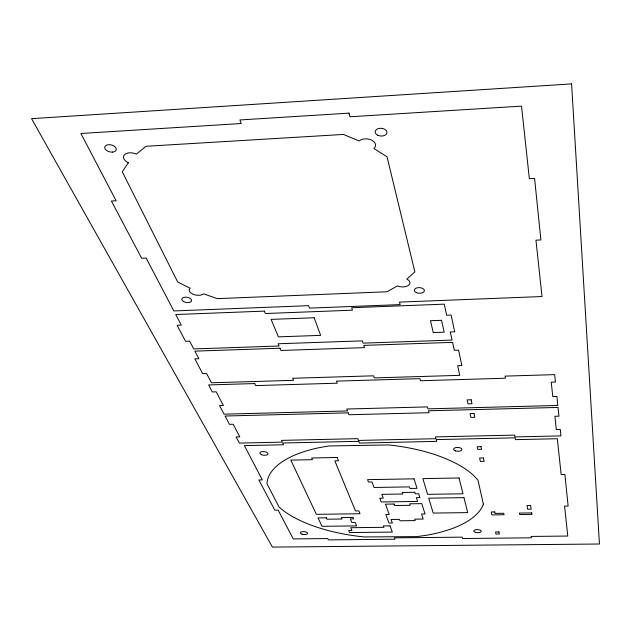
<?xml version="1.0" encoding="UTF-8"?>
<svg xmlns="http://www.w3.org/2000/svg" width="631" height="631" viewBox="0 0 631 631"><rect width="100%" height="100%" fill="white"/><g stroke="black" fill="none" stroke-linecap="round" stroke-linejoin="round"><path stroke-width="0.95" d="M483.362 504.122L483.046 505.163A109.147 46.891 3.8 0 1 426.311 535.277L417.123 536.602L364.213 536.949A109.147 46.891 3.8 0 1 284.321 511.339L279.139 507.174L267.047 483.922L267.023 482.841A109.147 46.891 3.8 0 1 318.702 447.758L328.727 445.967L388.712 444.934A109.147 46.891 3.8 0 1 473.652 475.522L477.99 480.152L483.362 504.122M128.353 162.774L122.264 171.79L177.697 282.002L190.168 288.225A7.769 4.172 9 0 0 193.141 294.275A7.769 4.172 9 0 0 203.608 293.849L217.348 298.629L387.126 291.759L397.435 285.882A7.895 4.433 3.5 0 0 408.446 285.417A7.895 4.433 3.5 0 0 406.845 279.147L414.859 271.866L387.016 156.717L373.867 148.53A9.079 5.86 5.1 0 0 371.746 140.2A9.079 5.86 5.1 0 0 359.094 140.958L343.445 134.442L146.013 146.282L136.399 154.114A9.008 5.419 12.9 0 0 124.457 154.8A9.008 5.419 12.9 0 0 128.353 162.774M571.583 83.899L31.55 118.66L272.418 547.101L599.45 544.009L571.583 83.899M348.998 113.13L239.898 119.953L241.216 123.526L80.894 133.48L116.143 200.784L111.411 201.037L141.667 258.276L146.147 258.071L173.84 310.949L308.591 305.672L309.498 308.125L400.149 304.607L399.478 302.115L542.021 296.538L535.956 240.166L540.885 239.946L534.591 178.47L529.354 178.747L521.537 106.126L349.976 116.774L348.998 113.13M112.515 152.095L111.939 152.118A5.9 3.549 13.7 0 1 104.943 148.569A5.9 3.549 13.7 0 1 108.682 144.688A5.9 3.549 13.7 0 1 115.93 147.977L116.112 148.364A5.9 3.549 13.7 0 1 112.515 152.095M264.35 311.115L175.718 314.538L181.278 325.146L177.098 325.304L185.553 341.292L189.655 341.15L193.733 348.935L279.068 346.009L278.121 343.769L362.328 340.858L363.062 343.13L452.064 340.077L450.297 331.953L454.675 331.796L451.118 315.074L446.661 315.24L444.248 304.15L351.648 307.731L352.437 310.184L265.367 313.528L264.35 311.115M314.159 317.764L271.101 319.389L278.405 336.859L320.643 335.369L314.159 317.764M441.511 320.311L430.452 320.714L433.268 332.553L444.177 332.166L441.511 320.311M280.014 348.233L194.884 351.136L198.868 358.739L194.845 358.873L202.669 373.67L206.621 373.544L211.464 382.788L293.549 380.327L292.681 378.269L373.599 375.816L374.278 377.906L459.747 375.342L457.649 365.72L461.86 365.594L458.579 350.158L454.288 350.3L452.569 342.365L363.787 345.386L364.513 347.634L280.945 350.457L280.014 348.233M254.743 383.561L208.624 384.934L212.331 391.946L216.204 391.835L223.366 405.512L219.556 405.615L224.068 414.157L347.523 410.939L346.813 409.022L427.471 406.9L427.984 408.849L557.836 405.465L556.913 396.465L552.78 396.576L551.234 382.165L555.438 382.047L554.681 374.64L505.076 376.115L505.415 378.229L420.483 380.738L419.923 378.647L336.497 381.132L337.254 383.191L255.705 385.596L254.743 383.561M471.168 399.794L467.121 399.896L467.973 403.864L471.996 403.753L471.168 399.794M348.225 412.848L225.062 416.026L229.455 424.347L233.186 424.261L239.788 436.865L236.12 436.952L239.37 443.096L282.341 442.134L281.513 440.375L357.769 438.655L358.432 440.43L435.958 438.695L435.477 436.897L514.683 435.106L514.975 436.928L560.951 435.895L560.289 429.443L556.329 429.53L554.901 416.294L558.932 416.192L558.041 407.437L428.504 410.781L429.017 412.706L348.935 414.748L348.225 412.848M474.047 413.494L470.071 413.589L470.892 417.414L474.851 417.32L474.047 413.494M358.755 441.321L282.759 443.009L283.579 444.76L244.371 445.62L262.33 479.915L258.86 479.97L274.824 510.179L278.161 510.132L293.234 538.913L327.773 538.558L328.404 539.891L394.959 539.205L394.462 537.857L462.255 537.155L462.618 538.511L531.405 537.809L531.184 536.437L567.782 536.05L564.564 506.125L568.137 506.07L564.911 474.536L561.172 474.599L557.315 438.719L515.417 439.641L515.125 437.835L436.202 439.594L436.676 441.377L359.41 443.08L358.755 441.321M481.011 446.653L477.202 446.74L477.77 449.375L481.563 449.296L481.011 446.653M337.112 457.475L311.69 457.996L312.432 459.676L290.812 460.109L316.36 514.328L360.017 513.737L358.834 510.842L355.442 510.889L334.856 460.922L338.484 460.843L337.112 457.475M483.385 457.956L479.631 458.027L480.365 461.435L484.103 461.364L483.385 457.956M459.06 477.982L422.865 478.621L427.589 494.349L463.004 493.797L459.06 477.982M414.039 478.834L367.565 479.647L368.465 482.037L372.006 481.974L374.057 487.479L409.416 486.887L409.921 488.457L417.012 488.339L414.039 478.834M414.693 492.283L402.373 492.48L402.886 494.018L381.881 494.349L383.269 498.159L379.799 498.214L381.195 501.976L417.604 501.44L416.405 497.654L419.907 497.599L418.708 493.773L415.19 493.828L414.693 492.283M463.966 497.638L428.733 498.174L433.205 513.074L467.705 512.609L463.966 497.638M394.083 504.043L385.462 504.169L389.209 514.439L385.817 514.486L388.988 523.044L392.34 523.004L391.046 519.463L399.478 519.352L399.983 520.78L415.182 520.591L414.709 519.163L423.196 519.053L421.595 514.005L425.018 513.965L421.792 503.641L409.645 503.814L410.142 505.305L394.612 505.534L394.083 504.043M530.584 505.47L527.035 505.518L527.642 509.256L531.168 509.209L530.584 505.47M494.728 511.93L491.233 511.978L491.864 514.912L504.035 514.746L503.743 513.287L495.035 513.397L494.728 511.93M531.752 512.916L519.471 513.074L519.731 514.541L531.98 514.383L531.752 512.916M326.353 517.791L318.04 517.893L322.007 526.309L356.633 525.899L355.166 522.397L351.838 522.444L350.339 518.911L353.683 518.863L353.092 517.444L341.371 517.594L341.994 519.013L327.008 519.203L326.353 517.791M390.021 525.852L383.356 525.931L383.885 527.327L350.765 527.713L351.948 530.466L348.659 530.505L349.55 532.556L392.324 532.083L390.021 525.852M498.924 531.941L495.54 531.98L495.99 534.047L499.366 534.015L498.924 531.941M261.605 454.738A4.094 1.83 6.1 0 0 267.994 453.934A4.094 1.83 6.1 0 0 262.188 451.622A4.094 1.83 6.1 0 0 261.605 454.738M455.511 450.897A4.188 1.917 2.2 0 0 461.955 449.572A4.188 1.917 2.2 0 0 455.858 447.584A4.188 1.917 2.2 0 0 455.511 450.897M475.49 532.343A3.731 1.522 2 0 0 481.279 531.334A3.731 1.522 2 0 0 475.884 529.717A3.731 1.522 2 0 0 475.49 532.343M301.989 534.141A3.652 1.459 5 0 0 307.612 533.408A3.652 1.459 5 0 0 302.344 531.633A3.652 1.459 5 0 0 301.989 534.141M377.843 135.286A5.947 3.896 4.6 0 0 387.008 132.652A5.947 3.896 4.6 0 0 378.395 128.566A5.947 3.896 4.6 0 0 377.843 135.286M416.492 292.674A5.072 2.824 3 0 0 424.403 290.844A5.072 2.824 3 0 0 417.17 287.815A5.072 2.824 3 0 0 416.492 292.674M183.645 301.602A4.977 2.634 9.2 0 0 191.564 300.798A4.977 2.634 9.2 0 0 184.844 297.177A4.977 2.634 9.2 0 0 183.645 301.602"/></g></svg>
